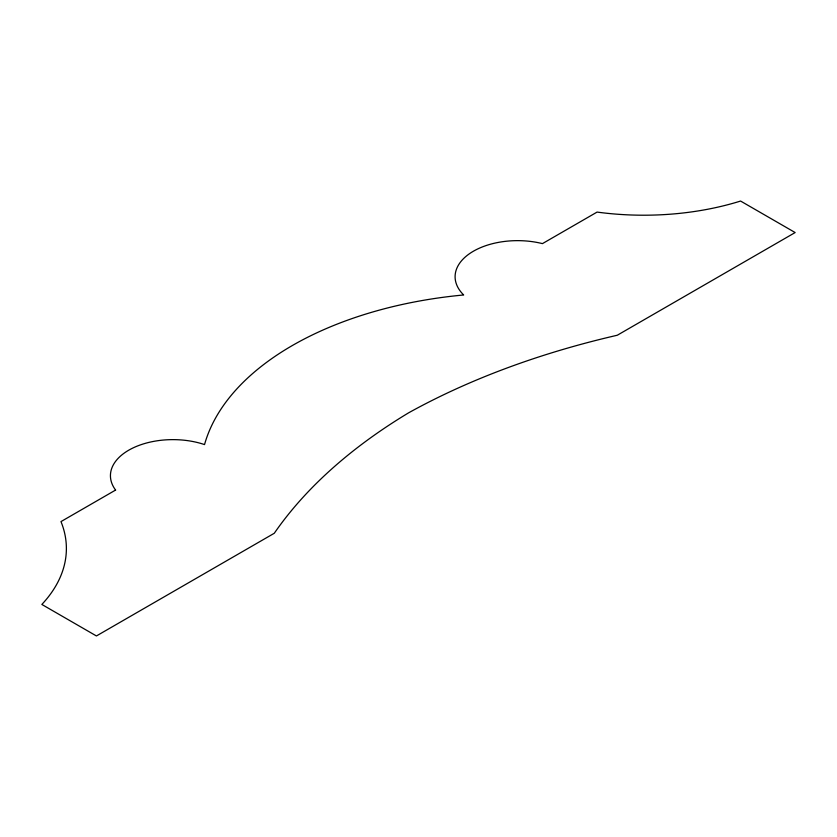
<?xml version="1.0" encoding="UTF-8"?>
<svg xmlns="http://www.w3.org/2000/svg" width="837" height="837" viewBox="0 0 837 837"><rect width="100%" height="100%" fill="white"/><g stroke="black" fill="none" stroke-linecap="round" stroke-linejoin="round"><path stroke-width="1.26" d="M115.6 490.063L60.975 521.597A203.59 117.546 0 0 1 41.85 604.45L96.422 635.953L274.285 533.263A647.053 373.574 0 0 1 408.644 412.808A647.053 373.574 0 0 1 617.287 335.239L795.15 232.55L740.578 201.047A203.59 117.546 0 0 1 597.074 212.085L542.449 243.619A62.493 36.075 0 0 0 470.812 252.805A62.493 36.075 0 0 0 463.677 294.969A313.069 180.75 0 0 0 204.531 444.583A62.493 36.075 0 0 0 131.493 448.695A62.493 36.075 0 0 0 115.6 490.063"/></g></svg>
